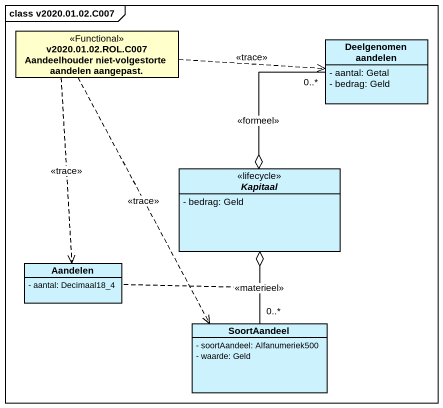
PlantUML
@startuml
mainframe class v2020.01.02.C007
hide circle
hide empty members
skinparam classAttributeIconSize 0
class "v2020.01.02.ROL.C007 Aandeelhouder niet-volgestorte aandelen aangepast." as v2020_01_02_ROL_C007 <<Functional>>
class "Deelgenomen aandelen" as Deelgenomen_aandelen #CCF2FE {
  - aantal: Getal
  - bedrag: Geld
}
abstract class Kapitaal <<lifecycle>> #CCF2FE {
  - bedrag: Geld
}
class Aandelen #CCF2FE {
  - aantal: Decimaal18_4
}
class SoortAandeel #CCF2FE {
  - soortAandeel: Alfanumeriek500
  - waarde: Geld
}
v2020_01_02_ROL_C007 .right.> Deelgenomen_aandelen : <<trace>>
v2020_01_02_ROL_C007 ..> Aandelen : <<trace>>
v2020_01_02_ROL_C007 ..> SoortAandeel : <<trace>>
Deelgenomen_aandelen "0..*" --o Kapitaal : <<formeel>>
SoortAandeel "0..*" -up-o Kapitaal : <<materieel>>
(SoortAandeel, Kapitaal) .. Aandelen
@enduml
